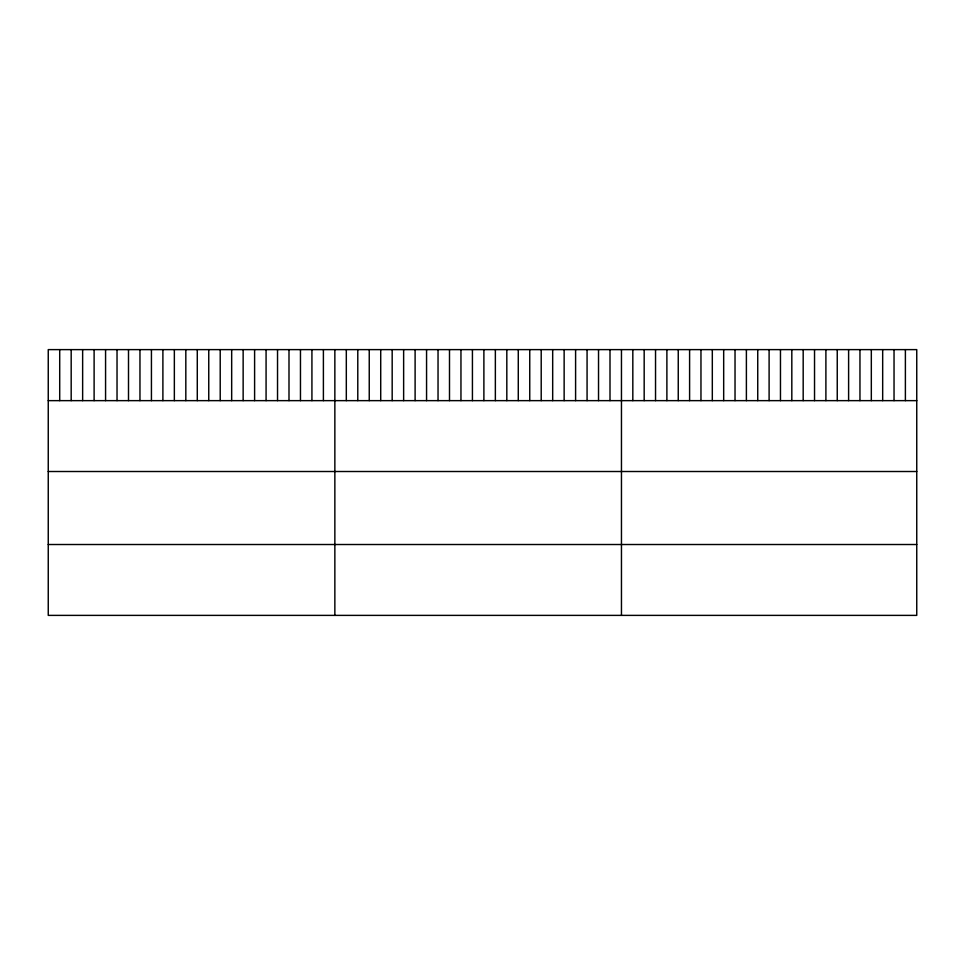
<?xml version="1.0" encoding="UTF-8"?>
<svg xmlns="http://www.w3.org/2000/svg" width="965" height="965" viewBox="0 0 965 965"><rect width="100%" height="100%" fill="white"/><g stroke="black" fill="none" stroke-linecap="round" stroke-linejoin="round"><path stroke-width="1.45" d="M916.75 400.644L916.75 615.381L48.25 615.381L48.25 349.619L916.75 349.619L916.75 400.644L48.25 400.644M48.25 471.511L916.75 471.511M48.25 544.513L916.75 544.513M905.387 349.619L905.387 400.644M894.036 349.619L894.036 400.644M882.673 349.619L882.673 400.644M871.323 349.619L871.323 400.644M859.96 349.619L859.96 400.644M848.609 349.619L848.609 400.644M837.246 349.619L837.246 400.644M825.895 349.619L825.895 400.644M814.532 349.619L814.532 400.644M803.182 349.619L803.182 400.644M791.819 349.619L791.819 400.644M780.468 349.619L780.468 400.644M769.105 349.619L769.105 400.644M757.742 349.619L757.742 400.644M746.391 349.619L746.391 400.644M735.028 349.619L735.028 400.644M723.678 349.619L723.678 400.644M712.315 349.619L712.315 400.644M700.964 349.619L700.964 400.644M689.601 349.619L689.601 400.644M678.25 349.619L678.25 400.644M666.887 349.619L666.887 400.644M655.537 349.619L655.537 400.644M644.174 349.619L644.174 400.644M632.823 349.619L632.823 400.644M621.46 349.619L621.46 615.381M610.001 349.619L610.001 400.644M598.529 349.619L598.529 400.644M587.07 349.619L587.07 400.644M575.598 349.619L575.598 400.644M564.139 349.619L564.139 400.644M552.68 349.619L552.68 400.644M541.208 349.619L541.208 400.644M529.749 349.619L529.749 400.644M518.277 349.619L518.277 400.644M506.818 349.619L506.818 400.644M495.359 349.619L495.359 400.644M483.887 349.619L483.887 400.644M472.428 349.619L472.428 400.644M460.956 349.619L460.956 400.644M449.497 349.619L449.497 400.644M438.038 349.619L438.038 400.644M426.566 349.619L426.566 400.644M415.107 349.619L415.107 400.644M403.635 349.619L403.635 400.644M392.176 349.619L392.176 400.644M380.717 349.619L380.717 400.644M369.245 349.619L369.245 400.644M357.786 349.619L357.786 400.644M346.314 349.619L346.314 400.644M334.855 349.619L334.855 615.381M323.396 349.619L323.396 400.644M311.924 349.619L311.924 400.644M300.465 349.619L300.465 400.644M288.993 349.619L288.993 400.644M277.534 349.619L277.534 400.644M266.075 349.619L266.075 400.644M254.603 349.619L254.603 400.644M243.144 349.619L243.144 400.644M231.672 349.619L231.672 400.644M220.213 349.619L220.213 400.644M208.754 349.619L208.754 400.644M197.282 349.619L197.282 400.644M185.823 349.619L185.823 400.644M174.351 349.619L174.351 400.644M162.892 349.619L162.892 400.644M151.433 349.619L151.433 400.644M139.961 349.619L139.961 400.644M128.502 349.619L128.502 400.644M117.03 349.619L117.03 400.644M105.571 349.619L105.571 400.644M94.112 349.619L94.112 400.644M82.64 349.619L82.64 400.644M71.181 349.619L71.181 400.644M59.709 349.619L59.709 400.644"/></g></svg>
